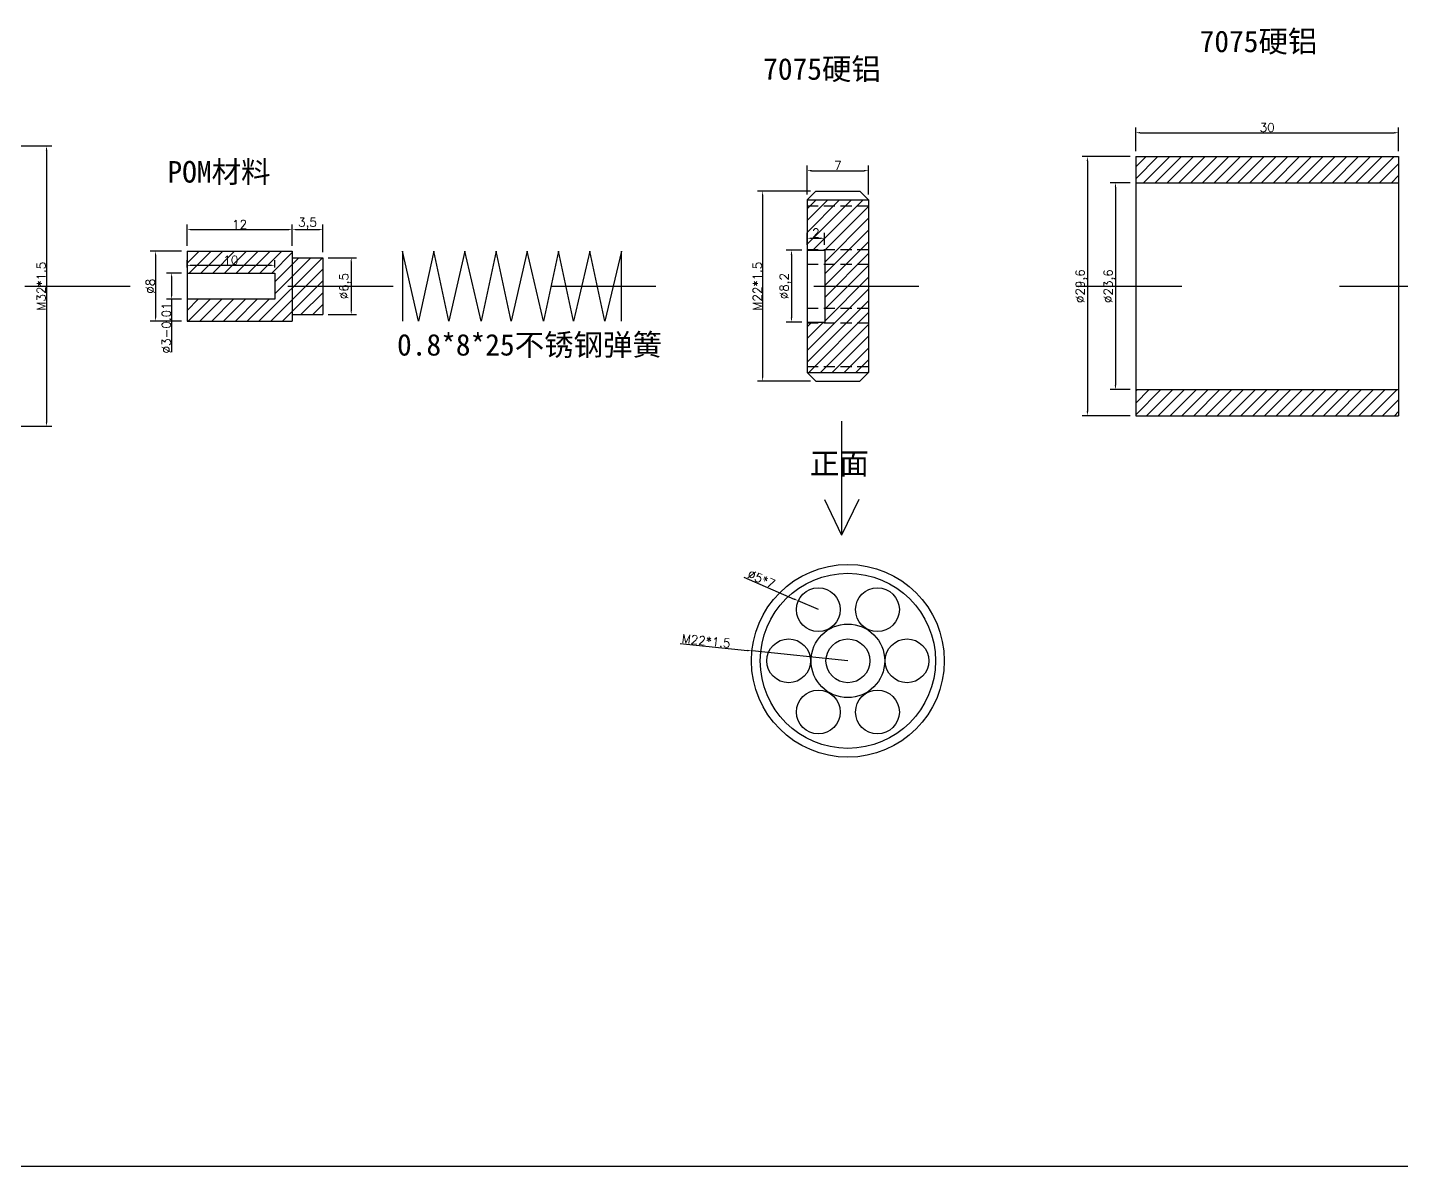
# Model space of a CAD drawing. Header units: millimetres. Extents: x 6817 to 15937, y -5221 to -164.
# Drawn here: x 9699.4 to 9856.1, y -1865.6 to -1735.6 of the extents above; entities that cross this region are included whole.
import ezdxf

# ---------------------------------------------------------------- set-up
doc = ezdxf.new("R2010")
doc.units = ezdxf.units.MM
doc.linetypes.add('ACAD_ISO03W100', pattern=[30, 12, -18])
doc.linetypes.add('HIDDEN', pattern=[9.525, 6.35, -3.175])
doc.layers.add('图层2', color=108, linetype='Continuous')
doc.styles.get("Standard").update_dxf_attribs({"font": 'txt', "bigfont": 'gbcbig.shx'})
doc.dimstyles.new('ISO-25', dxfattribs={"dimtxt": 1, "dimasz": 0.5, "dimexe": 0.6, "dimexo": 0.625, "dimgap": 0.1, "dimtad": 1, "dimtxsty": 'Standard', "dimcen": 2.5, "dimadec": 0, "dimazin": 0, "dimtfac": 1, "dimtmove": 0, "dimatfit": 3, "dimfxl": 0, "dimarcsym": 0})

# ---------------------------------------------------------------- blocks, each defined once
blk = doc.blocks.new('*D414')
at = {"layer": 'Defpoints', "color": 0, "linetype": 'ByBlock', "transparency": 16777216}
for p in [(9678.23, -1749.14), (9678.23, -1781.14), (9701.52, -1781.14)]:
    blk.add_point(p, dxfattribs=at)
at = {"layer": '图层2', "color": 0, "linetype": 'ByBlock', "lineweight": -2, "transparency": 16777216}
for p, q in [((9678.85, -1749.14), (9702.12, -1749.14)), ((9701.52, -1749.64), (9701.52, -1780.64)), ((9678.85, -1781.14), (9702.12, -1781.14))]:
    blk.add_line(p, q, dxfattribs=at)
at = {"layer": '图层2', "color": 0, "linetype": 'ByBlock', "transparency": 16777216}
for points in [[(9701.44, -1749.64), (9701.61, -1749.64), (9701.52, -1749.14)], [(9701.44, -1780.64), (9701.61, -1780.64), (9701.52, -1781.14)]]:
    blk.add_solid(points, dxfattribs=at)
at = {"layer": '图层2', "color": 0, "linetype": 'ByBlock', "transparency": 16777216, "insert": (9700.92, -1765.14), "char_height": 1, "attachment_point": 5, "rotation": 90}
blk.add_mtext('M32*1.5', dxfattribs=at)
blk = doc.blocks.new('*D423')
at = {"layer": 'Defpoints', "color": 0, "linetype": 'ByBlock', "transparency": 16777216}
for p in [(9717.56, -1763.64), (9715.8, -1766.64), (9717.56, -1766.64)]:
    blk.add_point(p, dxfattribs=at)
at = {"layer": '图层2', "color": 0, "linetype": 'ByBlock', "lineweight": -2, "transparency": 16777216}
for p, q in [((9716.93, -1763.64), (9715.2, -1763.64)), ((9715.8, -1764.14), (9715.8, -1766.14)), ((9716.93, -1766.64), (9715.2, -1766.64)), ((9715.8, -1766.64), (9715.8, -1772.68))]:
    blk.add_line(p, q, dxfattribs=at)
at = {"layer": '图层2', "color": 0, "linetype": 'ByBlock', "transparency": 16777216}
for points in [[(9715.71, -1764.14), (9715.88, -1764.14), (9715.8, -1763.64)], [(9715.71, -1766.14), (9715.88, -1766.14), (9715.8, -1766.64)]]:
    blk.add_solid(points, dxfattribs=at)
at = {"layer": '图层2', "color": 0, "linetype": 'ByBlock', "transparency": 16777216, "insert": (9715.2, -1769.91), "char_height": 1, "attachment_point": 5, "rotation": 90}
blk.add_mtext('%%C3-0.01', dxfattribs=at)
blk = doc.blocks.new('*D424')
at = {"layer": 'Defpoints', "color": 0, "linetype": 'ByBlock', "transparency": 16777216}
for p in [(9717.56, -1761.14), (9713.97, -1769.14), (9717.56, -1769.14)]:
    blk.add_point(p, dxfattribs=at)
at = {"layer": '图层2', "color": 0, "linetype": 'ByBlock', "lineweight": -2, "transparency": 16777216}
for p, q in [((9716.93, -1761.14), (9713.37, -1761.14)), ((9713.97, -1761.64), (9713.97, -1768.64)), ((9716.93, -1769.14), (9713.37, -1769.14))]:
    blk.add_line(p, q, dxfattribs=at)
at = {"layer": '图层2', "color": 0, "linetype": 'ByBlock', "transparency": 16777216}
for points in [[(9713.89, -1761.64), (9714.05, -1761.64), (9713.97, -1761.14)], [(9713.89, -1768.64), (9714.05, -1768.64), (9713.97, -1769.14)]]:
    blk.add_solid(points, dxfattribs=at)
at = {"layer": '图层2', "color": 0, "linetype": 'ByBlock', "transparency": 16777216, "insert": (9713.37, -1765.14), "char_height": 1, "attachment_point": 5, "rotation": 90}
blk.add_mtext('%%C8', dxfattribs=at)
blk = doc.blocks.new('*D425')
at = {"layer": 'Defpoints', "color": 0, "linetype": 'ByBlock', "transparency": 16777216}
for p in [(9733.06, -1761.89), (9733.06, -1768.39), (9736.3, -1768.39)]:
    blk.add_point(p, dxfattribs=at)
at = {"layer": '图层2', "color": 0, "linetype": 'ByBlock', "lineweight": -2, "transparency": 16777216}
for p, q in [((9733.68, -1761.89), (9736.9, -1761.89)), ((9736.3, -1762.39), (9736.3, -1767.89)), ((9733.68, -1768.39), (9736.9, -1768.39))]:
    blk.add_line(p, q, dxfattribs=at)
at = {"layer": '图层2', "color": 0, "linetype": 'ByBlock', "transparency": 16777216}
for points in [[(9736.21, -1762.39), (9736.38, -1762.39), (9736.3, -1761.89)], [(9736.21, -1767.89), (9736.38, -1767.89), (9736.3, -1768.39)]]:
    blk.add_solid(points, dxfattribs=at)
at = {"layer": '图层2', "color": 0, "linetype": 'ByBlock', "transparency": 16777216, "insert": (9735.61, -1765.14), "char_height": 1, "attachment_point": 5, "rotation": 90}
blk.add_mtext('%%C6,5', dxfattribs=at)
blk = doc.blocks.new('*D426')
at = {"layer": 'Defpoints', "color": 0, "linetype": 'ByBlock', "transparency": 16777216}
for p in [(9729.56, -1758.69), (9717.56, -1761.14), (9729.56, -1761.14)]:
    blk.add_point(p, dxfattribs=at)
at = {"layer": '图层2', "color": 0, "linetype": 'ByBlock', "lineweight": -2, "transparency": 16777216}
for p, q in [((9717.56, -1760.52), (9717.56, -1758.09)), ((9718.06, -1758.69), (9729.06, -1758.69)), ((9729.56, -1760.52), (9729.56, -1758.09))]:
    blk.add_line(p, q, dxfattribs=at)
at = {"layer": '图层2', "color": 0, "linetype": 'ByBlock', "transparency": 16777216}
for points in [[(9718.06, -1758.6), (9718.06, -1758.77), (9717.56, -1758.69)], [(9729.06, -1758.6), (9729.06, -1758.77), (9729.56, -1758.69)]]:
    blk.add_solid(points, dxfattribs=at)
at = {"layer": '图层2', "color": 0, "linetype": 'ByBlock', "transparency": 16777216, "insert": (9723.56, -1758.09), "char_height": 1, "attachment_point": 5}
blk.add_mtext('12', dxfattribs=at)
blk = doc.blocks.new('*D427')
at = {"layer": 'Defpoints', "color": 0, "linetype": 'ByBlock', "transparency": 16777216}
for p in [(9733.06, -1758.69), (9729.56, -1761.14), (9733.06, -1761.89)]:
    blk.add_point(p, dxfattribs=at)
at = {"layer": '图层2', "color": 0, "linetype": 'ByBlock', "lineweight": -2, "transparency": 16777216}
for p, q in [((9729.56, -1760.52), (9729.56, -1758.09)), ((9730.06, -1758.69), (9732.56, -1758.69)), ((9733.06, -1761.27), (9733.06, -1758.09))]:
    blk.add_line(p, q, dxfattribs=at)
at = {"layer": '图层2', "color": 0, "linetype": 'ByBlock', "transparency": 16777216}
for points in [[(9730.06, -1758.6), (9730.06, -1758.77), (9729.56, -1758.69)], [(9732.56, -1758.6), (9732.56, -1758.77), (9733.06, -1758.69)]]:
    blk.add_solid(points, dxfattribs=at)
at = {"layer": '图层2', "color": 0, "linetype": 'ByBlock', "transparency": 16777216, "insert": (9731.31, -1758), "char_height": 1, "attachment_point": 5}
blk.add_mtext('3,5', dxfattribs=at)
blk = doc.blocks.new('*D428')
at = {"layer": 'Defpoints', "color": 0, "linetype": 'ByBlock', "transparency": 16777216}
for p in [(9717.56, -1763.64), (9727.56, -1762.76), (9727.56, -1763.64)]:
    blk.add_point(p, dxfattribs=at)
at = {"layer": '图层2', "color": 0, "linetype": 'ByBlock', "lineweight": -2, "transparency": 16777216}
for p, q in [((9717.56, -1763.02), (9717.56, -1762.16)), ((9727.56, -1763.02), (9727.56, -1762.16)), ((9718.06, -1762.76), (9727.06, -1762.76))]:
    blk.add_line(p, q, dxfattribs=at)
at = {"layer": '图层2', "color": 0, "linetype": 'ByBlock', "transparency": 16777216}
for points in [[(9718.06, -1762.68), (9718.06, -1762.85), (9717.56, -1762.76)], [(9727.06, -1762.68), (9727.06, -1762.85), (9727.56, -1762.76)]]:
    blk.add_solid(points, dxfattribs=at)
at = {"layer": '图层2', "color": 0, "linetype": 'ByBlock', "transparency": 16777216, "insert": (9722.56, -1762.16), "char_height": 1, "attachment_point": 5}
blk.add_mtext('10', dxfattribs=at)
blk = doc.blocks.new('*D429')
at = {"layer": 'Defpoints', "color": 0, "linetype": 'ByBlock', "transparency": 16777216}
for p in [(9825.82, -1750.34), (9820.3, -1779.94), (9825.82, -1779.94)]:
    blk.add_point(p, dxfattribs=at)
at = {"layer": '图层2', "color": 0, "linetype": 'ByBlock', "lineweight": -2, "transparency": 16777216}
for p, q in [((9825.19, -1750.34), (9819.7, -1750.34)), ((9820.3, -1750.84), (9820.3, -1779.44)), ((9825.19, -1779.94), (9819.7, -1779.94))]:
    blk.add_line(p, q, dxfattribs=at)
at = {"layer": '图层2', "color": 0, "linetype": 'ByBlock', "transparency": 16777216}
for points in [[(9820.22, -1750.84), (9820.38, -1750.84), (9820.3, -1750.34)], [(9820.22, -1779.44), (9820.38, -1779.44), (9820.3, -1779.94)]]:
    blk.add_solid(points, dxfattribs=at)
at = {"layer": '图层2', "color": 0, "linetype": 'ByBlock', "transparency": 16777216, "insert": (9819.62, -1765.14), "char_height": 1, "attachment_point": 5, "rotation": 90}
blk.add_mtext('%%C29,6', dxfattribs=at)
blk = doc.blocks.new('*D430')
at = {"layer": 'Defpoints', "color": 0, "linetype": 'ByBlock', "transparency": 16777216}
for p in [(9825.82, -1753.34), (9823.51, -1776.94), (9825.82, -1776.94)]:
    blk.add_point(p, dxfattribs=at)
at = {"layer": '图层2', "color": 0, "linetype": 'ByBlock', "lineweight": -2, "transparency": 16777216}
for p, q in [((9825.19, -1753.34), (9822.91, -1753.34)), ((9823.51, -1753.84), (9823.51, -1776.44)), ((9825.19, -1776.94), (9822.91, -1776.94))]:
    blk.add_line(p, q, dxfattribs=at)
at = {"layer": '图层2', "color": 0, "linetype": 'ByBlock', "transparency": 16777216}
for points in [[(9823.42, -1753.84), (9823.59, -1753.84), (9823.51, -1753.34)], [(9823.42, -1776.44), (9823.59, -1776.44), (9823.51, -1776.94)]]:
    blk.add_solid(points, dxfattribs=at)
at = {"layer": '图层2', "color": 0, "linetype": 'ByBlock', "transparency": 16777216, "insert": (9822.82, -1765.14), "char_height": 1, "attachment_point": 5, "rotation": 90}
blk.add_mtext('%%C23,6', dxfattribs=at)
blk = doc.blocks.new('*D431')
at = {"layer": 'Defpoints', "color": 0, "linetype": 'ByBlock', "transparency": 16777216}
for p in [(9855.82, -1747.63), (9825.82, -1750.34), (9855.82, -1750.34)]:
    blk.add_point(p, dxfattribs=at)
at = {"layer": '图层2', "color": 0, "linetype": 'ByBlock', "lineweight": -2, "transparency": 16777216}
for p, q in [((9825.82, -1749.72), (9825.82, -1747.03)), ((9826.32, -1747.63), (9855.32, -1747.63)), ((9855.82, -1749.72), (9855.82, -1747.03))]:
    blk.add_line(p, q, dxfattribs=at)
at = {"layer": '图层2', "color": 0, "linetype": 'ByBlock', "transparency": 16777216}
for points in [[(9826.32, -1747.54), (9826.32, -1747.71), (9825.82, -1747.63)], [(9855.32, -1747.54), (9855.32, -1747.71), (9855.82, -1747.63)]]:
    blk.add_solid(points, dxfattribs=at)
at = {"layer": '图层2', "color": 0, "linetype": 'ByBlock', "transparency": 16777216, "insert": (9840.82, -1747.03), "char_height": 1, "attachment_point": 5}
blk.add_mtext('30', dxfattribs=at)
blk = doc.blocks.new('*D550')
at = {"layer": 'Defpoints', "color": 0, "linetype": 'ByBlock', "transparency": 16777216}
for p in [(9789.32, -1754.29), (9783.24, -1775.99), (9789.32, -1775.99)]:
    blk.add_point(p, dxfattribs=at)
at = {"layer": '图层2', "color": 0, "linetype": 'ByBlock', "lineweight": -2, "transparency": 16777216}
for p, q in [((9788.7, -1754.29), (9782.64, -1754.29)), ((9783.24, -1754.79), (9783.24, -1775.49)), ((9788.7, -1775.99), (9782.64, -1775.99))]:
    blk.add_line(p, q, dxfattribs=at)
at = {"layer": '图层2', "color": 0, "linetype": 'ByBlock', "transparency": 16777216}
for points in [[(9783.16, -1754.79), (9783.32, -1754.79), (9783.24, -1754.29)], [(9783.16, -1775.49), (9783.32, -1775.49), (9783.24, -1775.99)]]:
    blk.add_solid(points, dxfattribs=at)
at = {"layer": '图层2', "color": 0, "linetype": 'ByBlock', "transparency": 16777216, "insert": (9782.64, -1765.14), "char_height": 1, "attachment_point": 5, "rotation": 90}
blk.add_mtext('M22*1.5', dxfattribs=at)
blk = doc.blocks.new('*D551')
at = {"layer": 'Defpoints', "color": 0, "linetype": 'ByBlock', "transparency": 16777216}
for p in [(9795.32, -1751.96), (9788.32, -1755.29), (9795.32, -1755.29)]:
    blk.add_point(p, dxfattribs=at)
at = {"layer": '图层2', "color": 0, "linetype": 'ByBlock', "lineweight": -2, "transparency": 16777216}
for p, q in [((9788.32, -1754.67), (9788.32, -1751.36)), ((9795.32, -1754.67), (9795.32, -1751.36)), ((9788.82, -1751.96), (9794.82, -1751.96))]:
    blk.add_line(p, q, dxfattribs=at)
at = {"layer": '图层2', "color": 0, "linetype": 'ByBlock', "transparency": 16777216}
for points in [[(9788.82, -1751.87), (9788.82, -1752.04), (9788.32, -1751.96)], [(9794.82, -1751.87), (9794.82, -1752.04), (9795.32, -1751.96)]]:
    blk.add_solid(points, dxfattribs=at)
at = {"layer": '图层2', "color": 0, "linetype": 'ByBlock', "transparency": 16777216, "insert": (9791.82, -1751.36), "char_height": 1, "attachment_point": 5}
blk.add_mtext('7', dxfattribs=at)
blk = doc.blocks.new('*D306')
at = {"layer": 'Defpoints', "color": 0, "linetype": 'ByBlock', "transparency": 16777216}
for p in [(9782.03, -1806.77), (9792.97, -1807.91)]:
    blk.add_point(p, dxfattribs=at)
at = {"layer": '图层2', "color": 0, "linetype": 'ByBlock', "lineweight": -2, "transparency": 16777216}
for p, q in [((9773.82, -1805.93), (9781.53, -1806.72)), ((9792.97, -1807.91), (9782.03, -1806.77))]:
    blk.add_line(p, q, dxfattribs=at)
at = {"layer": '图层2', "color": 0, "linetype": 'ByBlock', "transparency": 16777216}
blk.add_solid([(9781.54, -1806.64), (9781.52, -1806.81), (9782.03, -1806.77)], dxfattribs=at)
at = {"layer": '图层2', "color": 0, "linetype": 'ByBlock', "transparency": 16777216, "insert": (9776.8, -1805.63), "char_height": 1, "attachment_point": 5, "rotation": 354.0958}
blk.add_mtext('M22*1.5', dxfattribs=at)
blk = doc.blocks.new('*D307')
at = {"layer": 'Defpoints', "color": 0, "linetype": 'ByBlock', "transparency": 16777216}
for p in [(9787.31, -1801.06), (9789.6, -1802.06)]:
    blk.add_point(p, dxfattribs=at)
at = {"layer": '图层2', "color": 0, "linetype": 'ByBlock', "lineweight": -2, "transparency": 16777216}
for p, q in [((9781.09, -1798.34), (9786.85, -1800.86)), ((9789.6, -1802.06), (9787.31, -1801.06))]:
    blk.add_line(p, q, dxfattribs=at)
at = {"layer": '图层2', "color": 0, "linetype": 'ByBlock', "transparency": 16777216}
blk.add_solid([(9786.88, -1800.78), (9786.81, -1800.93), (9787.31, -1801.06)], dxfattribs=at)
at = {"layer": '图层2', "color": 0, "linetype": 'ByBlock', "transparency": 16777216, "insert": (9783.11, -1798.57), "char_height": 1, "attachment_point": 5, "rotation": 336.3814}
blk.add_mtext('%%C5*7', dxfattribs=at)
blk = doc.blocks.new('*D552')
at = {"layer": 'Defpoints', "color": 0, "linetype": 'ByBlock', "transparency": 16777216}
for p in [(9790.32, -1759.67), (9788.32, -1761.04), (9790.32, -1761.04)]:
    blk.add_point(p, dxfattribs=at)
at = {"layer": '图层2', "color": 0, "linetype": 'ByBlock', "lineweight": -2, "transparency": 16777216}
for p, q in [((9788.32, -1760.42), (9788.32, -1759.07)), ((9790.32, -1760.42), (9790.32, -1759.07)), ((9788.82, -1759.67), (9789.82, -1759.67))]:
    blk.add_line(p, q, dxfattribs=at)
at = {"layer": '图层2', "color": 0, "linetype": 'ByBlock', "transparency": 16777216}
for points in [[(9788.82, -1759.59), (9788.82, -1759.76), (9788.32, -1759.67)], [(9789.82, -1759.59), (9789.82, -1759.76), (9790.32, -1759.67)]]:
    blk.add_solid(points, dxfattribs=at)
at = {"layer": '图层2', "color": 0, "linetype": 'ByBlock', "transparency": 16777216, "insert": (9789.32, -1759.07), "char_height": 1, "attachment_point": 5}
blk.add_mtext('2', dxfattribs=at)
blk = doc.blocks.new('*D553')
at = {"layer": 'Defpoints', "color": 0, "linetype": 'ByBlock', "transparency": 16777216}
for p in [(9788.32, -1761.04), (9786.54, -1769.24), (9788.32, -1769.24)]:
    blk.add_point(p, dxfattribs=at)
at = {"layer": '图层2', "color": 0, "linetype": 'ByBlock', "lineweight": -2, "transparency": 16777216}
for p, q in [((9787.7, -1761.04), (9785.94, -1761.04)), ((9786.54, -1761.54), (9786.54, -1768.74)), ((9787.7, -1769.24), (9785.94, -1769.24))]:
    blk.add_line(p, q, dxfattribs=at)
at = {"layer": '图层2', "color": 0, "linetype": 'ByBlock', "transparency": 16777216}
for points in [[(9786.45, -1761.54), (9786.62, -1761.54), (9786.54, -1761.04)], [(9786.45, -1768.74), (9786.62, -1768.74), (9786.54, -1769.24)]]:
    blk.add_solid(points, dxfattribs=at)
at = {"layer": '图层2', "color": 0, "linetype": 'ByBlock', "transparency": 16777216, "insert": (9785.85, -1765.14), "char_height": 1, "attachment_point": 5, "rotation": 90}
blk.add_mtext('%%C8,2', dxfattribs=at)

msp = doc.modelspace()

# ---------------------------------------------------------------- hatches: boundary and pattern name
at = {"layer": '图层2', "linetype": 'ByBlock'}
h = msp.add_hatch(dxfattribs=at)
h.set_pattern_fill('ANSI31', color=4, scale=0.3)
h.set_pattern_definition([(45, (7280.6932, -1069.1562), (-0.6735192, 0.6735192), [])])
h.paths.add_polyline_path([(9855.817, -1750.344), (9825.817, -1750.344), (9825.817, -1753.344), (9855.817, -1753.344)])
h.paths.add_polyline_path([(9855.817, -1776.944), (9825.817, -1776.944), (9825.817, -1779.944), (9855.817, -1779.944)])
h = msp.add_hatch(dxfattribs=at)
h.set_pattern_fill('ANSI31', color=4, scale=0.3)
h.set_pattern_definition([(45, (8850.3625, 285.3793), (-0.6735192, 0.6735192), [])])
h.paths.add_polyline_path([(9795.325, -1755.294), (9788.325, -1755.294), (9788.325, -1755.969), (9795.325, -1755.969)])
h.paths.add_polyline_path([(9795.325, -1755.969), (9788.325, -1755.969), (9788.325, -1760.969), (9795.325, -1760.969)])
h.paths.add_polyline_path([(9795.325, -1762.644), (9790.325, -1762.644), (9790.325, -1760.969), (9795.325, -1760.969)])
h.paths.add_polyline_path([(9795.325, -1762.644), (9790.325, -1762.644), (9790.325, -1765.144), (9795.325, -1765.144)])
h.paths.add_polyline_path([(9795.325, -1765.144), (9790.325, -1765.144), (9790.325, -1767.644), (9795.325, -1767.644)])
h.paths.add_polyline_path([(9795.325, -1767.644), (9790.325, -1767.644), (9790.325, -1769.319), (9795.325, -1769.319)])
h.paths.add_polyline_path([(9795.325, -1769.319), (9790.325, -1769.319), (9788.325, -1769.319), (9788.325, -1774.319), (9795.325, -1774.319)])
h.paths.add_polyline_path([(9795.325, -1774.319), (9788.325, -1774.319), (9788.325, -1774.994), (9795.325, -1774.994)])
h = msp.add_hatch(dxfattribs=at)
h.set_pattern_fill('ANSI31', color=4, scale=0.3)
h.set_pattern_definition([(45, (7563.1747, 821.9623), (-0.6735192, 0.6735192), [])])
h.paths.add_polyline_path([(9733.06, -1765.144), (9729.56, -1765.144), (9729.56, -1768.394), (9733.06, -1768.394)])
h.paths.add_polyline_path([(9733.06, -1761.894), (9729.56, -1761.894), (9729.56, -1765.144), (9733.06, -1765.144)])
h.paths.add_polyline_path([(9727.56, -1765.144), (9727.56, -1766.644), (9717.56, -1766.644), (9717.56, -1769.144), (9729.56, -1769.144), (9729.56, -1765.144)])
h.paths.add_polyline_path([(9717.56, -1763.644), (9727.56, -1763.644), (9727.56, -1765.144), (9729.56, -1765.144), (9729.56, -1761.144), (9717.56, -1761.144)])

# ---------------------------------------------------------------- linework, layer by layer
at = {"color": 1, "linetype": 'ACAD_ISO03W100'}
msp.add_line((9579.066, -1765.144), (10040.413, -1765.144), dxfattribs=at)
at = {"layer": '图层2', "color": 6, "linetype": 'ByBlock'}
for p, q in [((9825.817, -1750.344), (9855.817, -1750.344)), ((9825.817, -1750.344), (9825.817, -1779.944)), ((9855.817, -1750.344), (9855.817, -1779.944)), ((9825.817, -1753.344), (9855.817, -1753.344)), ((9825.817, -1776.944), (9855.817, -1776.944)), ((9825.817, -1779.944), (9855.817, -1779.944))]:
    msp.add_line(p, q, dxfattribs=at)
at = {"layer": '图层2', "color": 4, "linetype": 'ByBlock'}
for p, q in [((9788.325, -1755.294), (9789.325, -1754.294)), ((9789.325, -1754.294), (9794.325, -1754.294)), ((9795.325, -1755.294), (9794.325, -1754.294)), ((9788.325, -1774.994), (9789.325, -1775.994)), ((9789.325, -1775.994), (9794.325, -1775.994)), ((9794.325, -1775.994), (9795.325, -1774.994))]:
    msp.add_line(p, q, dxfattribs=at)
at = {"layer": '图层2', "color": 2, "linetype": 'ByBlock'}
for p, q in [((9788.325, -1755.294), (9788.325, -1774.994)), ((9788.325, -1755.294), (9795.325, -1755.294)), ((9795.325, -1755.294), (9795.325, -1774.994)), ((9788.325, -1761.044), (9790.325, -1761.044)), ((9790.325, -1761.044), (9790.325, -1769.244)), ((9788.325, -1769.244), (9790.325, -1769.244)), ((9788.325, -1774.994), (9795.325, -1774.994)), ((10175.615, -1865.627), (9494.427, -1865.627))]:
    msp.add_line(p, q, dxfattribs=at)
at = {"layer": '图层2', "color": 1, "linetype": 'HIDDEN', "ltscale": 0.2}
for p, q in [((9788.325, -1755.969), (9795.325, -1755.969)), ((9788.325, -1760.969), (9795.325, -1760.969)), ((9788.325, -1762.644), (9795.325, -1762.644)), ((9788.325, -1767.644), (9795.325, -1767.644)), ((9788.325, -1769.319), (9795.325, -1769.319)), ((9788.325, -1774.319), (9795.325, -1774.319))]:
    msp.add_line(p, q, dxfattribs=at)
at = {"layer": '图层2', "color": 1, "linetype": 'ByBlock'}
for p, q in [((9717.56, -1761.144), (9729.56, -1761.144)), ((9717.56, -1761.144), (9717.56, -1769.144)), ((9729.56, -1761.144), (9729.56, -1769.144)), ((9729.56, -1761.894), (9733.06, -1761.894)), ((9733.06, -1761.894), (9733.06, -1768.394)), ((9717.56, -1763.644), (9727.56, -1763.644)), ((9727.56, -1763.644), (9727.56, -1766.644)), ((9727.56, -1766.644), (9717.56, -1766.644)), ((9729.56, -1768.394), (9733.06, -1768.394)), ((9717.56, -1769.144), (9729.56, -1769.144))]:
    msp.add_line(p, q, dxfattribs=at)
at = {"layer": '图层2', "color": 3, "linetype": 'ByBlock'}
for p in [(9792.252, -1780.535), (9790.296, -1789.488), (9794.208, -1789.488)]:
    msp.add_line(p, (9792.252, -1793.545), dxfattribs=at)
at = {"layer": '图层2', "color": 2, "linetype": 'ByBlock'}
msp.add_lwpolyline([(9767.144, -1769.144), (9767.144, -1761.144), (9765.225, -1769.144), (9763.509, -1761.144), (9761.665, -1769.144), (9759.948, -1761.144), (9758.231, -1769.144), (9756.387, -1761.144), (9754.543, -1769.144), (9752.826, -1761.144), (9751.11, -1769.144), (9749.266, -1761.144), (9747.422, -1769.144), (9745.705, -1761.144), (9743.988, -1769.144), (9742.144, -1761.144), (9742.144, -1769.144)], dxfattribs=at)
at = {"layer": '图层2', "color": 4, "linetype": 'ByBlock'}
msp.add_circle((9792.971, -1807.906), 11, dxfattribs=at)
at = {"layer": '图层2', "color": 2, "linetype": 'ByBlock'}
for radius in [10, 4.2]:
    msp.add_circle((9792.971, -1807.906), radius, dxfattribs=at)
at = {"layer": '图层2', "color": 1, "linetype": 'ByBlock'}
for centre in [(9789.596, -1802.06), (9796.346, -1802.06), (9786.221, -1807.906), (9792.971, -1807.906), (9799.721, -1807.906), (9789.596, -1813.752), (9796.346, -1813.752)]:
    msp.add_circle(centre, 2.5, dxfattribs=at)

# ---------------------------------------------------------------- texts
at = {"color": 2, "char_height": 2.46562, "attachment_point": 1}
for s, insert, width in [('{\\fSimSun|b0|i0|c134|p2;7075硬铝}', (9833.111, -1735.966), 38.16509), ('{\\fSimSun|b0|i0|c134|p2;7075硬铝}', (9783.304, -1739.115), 38.16509), ('{\\fSimSun|b0|i0|c134|p2;POM材料}', (9715.329, -1750.856), 32.43279), ('{\\fSimSun|b0|i0|c134|p2;0.8*8*25不锈钢弹簧}', (9741.525, -1770.597), 32.43279), ('{\\fSimSun|b0|i0|c134|p2;正面}', (9788.638, -1784.145), 32.43279)]:
    msp.add_mtext(s, dxfattribs=dict(at, insert=insert, width=width))

# ---------------------------------------------------------------- dimensions: what is measured, and where the dimension line sits
at = {"layer": '图层2', "color": 3, "linetype": 'ByBlock'}
for base, p1, p2, picture, middle in [((9855.817, -1747.628), (9825.817, -1750.344), (9855.817, -1750.344), '*D431', (9840.817, -1747.028)), ((9795.325, -1751.958), (9788.325, -1755.294), (9795.325, -1755.294), '*D551', (9791.825, -1751.358)), ((9729.56, -1758.687), (9717.56, -1761.144), (9729.56, -1761.144), '*D426', (9723.56, -1758.087)), ((9733.06, -1758.687), (9729.56, -1761.144), (9733.06, -1761.894), '*D427', (9731.31, -1758.004)), ((9790.325, -1759.674), (9788.325, -1761.044), (9790.325, -1761.044), '*D552', (9789.325, -1759.074)), ((9727.56, -1762.764), (9717.56, -1763.644), (9727.56, -1763.644), '*D428', (9722.56, -1762.164))]:
    dim = msp.add_linear_dim(base=base, p1=p1, p2=p2, dimstyle='ISO-25', dxfattribs=at)
    dim.commit()
    dim.dimension.update_dxf_attribs({"geometry": picture, "text_midpoint": middle})
for base, p1, p2, text, picture, middle in [((9701.523, -1781.144), (9678.227, -1749.144), (9678.227, -1781.144), 'M<>*1.5', '*D414', (9700.923, -1765.144)), ((9820.301, -1779.944), (9825.817, -1750.344), (9825.817, -1779.944), '%%C<>', '*D429', (9819.617, -1765.144)), ((9783.239, -1775.994), (9789.325, -1754.294), (9789.325, -1775.994), 'M22*1.5', '*D550', (9782.639, -1765.144)), ((9823.506, -1776.944), (9825.817, -1753.344), (9825.817, -1776.944), '%%C<>', '*D430', (9822.823, -1765.144)), ((9713.97, -1769.144), (9717.56, -1761.144), (9717.56, -1769.144), '%%C<>', '*D424', (9713.37, -1765.144)), ((9736.298, -1768.394), (9733.06, -1761.894), (9733.06, -1768.394), '%%C<>', '*D425', (9735.615, -1765.144)), ((9786.536, -1769.244), (9788.325, -1761.044), (9788.325, -1769.244), '%%C<>', '*D553', (9785.853, -1765.144)), ((9715.796, -1766.644), (9717.56, -1763.644), (9717.56, -1766.644), '%%C<>-0.01', '*D423', (9715.196, -1769.911))]:
    dim = msp.add_linear_dim(base=base, p1=p1, p2=p2, angle=90, text=text, dimstyle='ISO-25', dxfattribs=at)
    dim.commit()
    dim.dimension.update_dxf_attribs({"geometry": picture, "text_midpoint": middle})
for center, mpoint, text, picture, middle in [((9789.596, -1802.06), (9787.305, -1801.059), '%%C5*7', '*D307', (9782.865, -1799.117)), ((9792.971, -1807.906), (9782.029, -1806.774), 'M22*1.5', '*D306', (9776.738, -1806.227))]:
    dim = msp.add_radius_dim(center=center, mpoint=mpoint, text=text, dimstyle='ISO-25', dxfattribs=at)
    dim.commit()
    dim.dimension.update_dxf_attribs({"geometry": picture, "text_midpoint": middle, "dimtype": 164})

doc.saveas('drawing.dxf')
